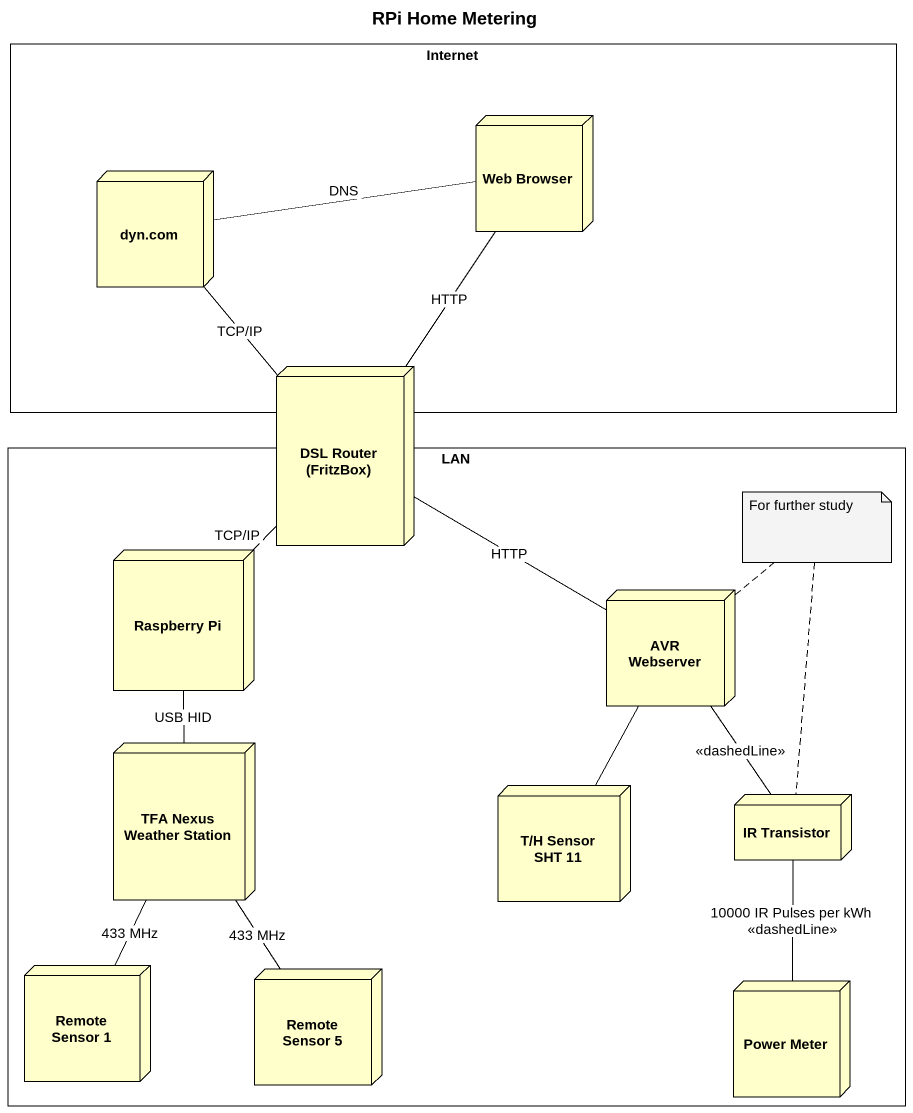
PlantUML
@startuml
title RPi Home Metering
rectangle Internet {
  node "Web Browser" as Web_Browser
  node "dyn.com" as dyn_com
}
node "DSL Router (FritzBox)" as DSL_Router_FritzBox
rectangle LAN {
  node "Raspberry Pi" as Raspberry_Pi
  node "AVR Webserver" as AVR_Webserver
  node "TFA Nexus Weather Station" as TFA_Nexus_Weather_Station
  node "T/H Sensor SHT 11" as T_H_Sensor_SHT_11
  node "IR Transistor" as IR_Transistor
  node "Remote Sensor 1" as Remote_Sensor_1
  node "Remote Sensor 5" as Remote_Sensor_5
  node "Power Meter" as Power_Meter
}
Web_Browser -left- dyn_com : DNS
Web_Browser -- DSL_Router_FritzBox : HTTP
dyn_com -- DSL_Router_FritzBox : TCP/IP
Raspberry_Pi -up- DSL_Router_FritzBox : TCP/IP
AVR_Webserver -left- DSL_Router_FritzBox : HTTP
AVR_Webserver -- IR_Transistor : <<dashedLine>>
TFA_Nexus_Weather_Station -up- Raspberry_Pi : USB HID
T_H_Sensor_SHT_11 -up- AVR_Webserver
IR_Transistor -- Power_Meter : 10000 IR Pulses per kWh\n<<dashedLine>>
Remote_Sensor_1 -up- TFA_Nexus_Weather_Station : 433 MHz
Remote_Sensor_5 -up- TFA_Nexus_Weather_Station : 433 MHz
note as N1
  For further study
end note
N1 .. AVR_Webserver
N1 .. IR_Transistor
@enduml
